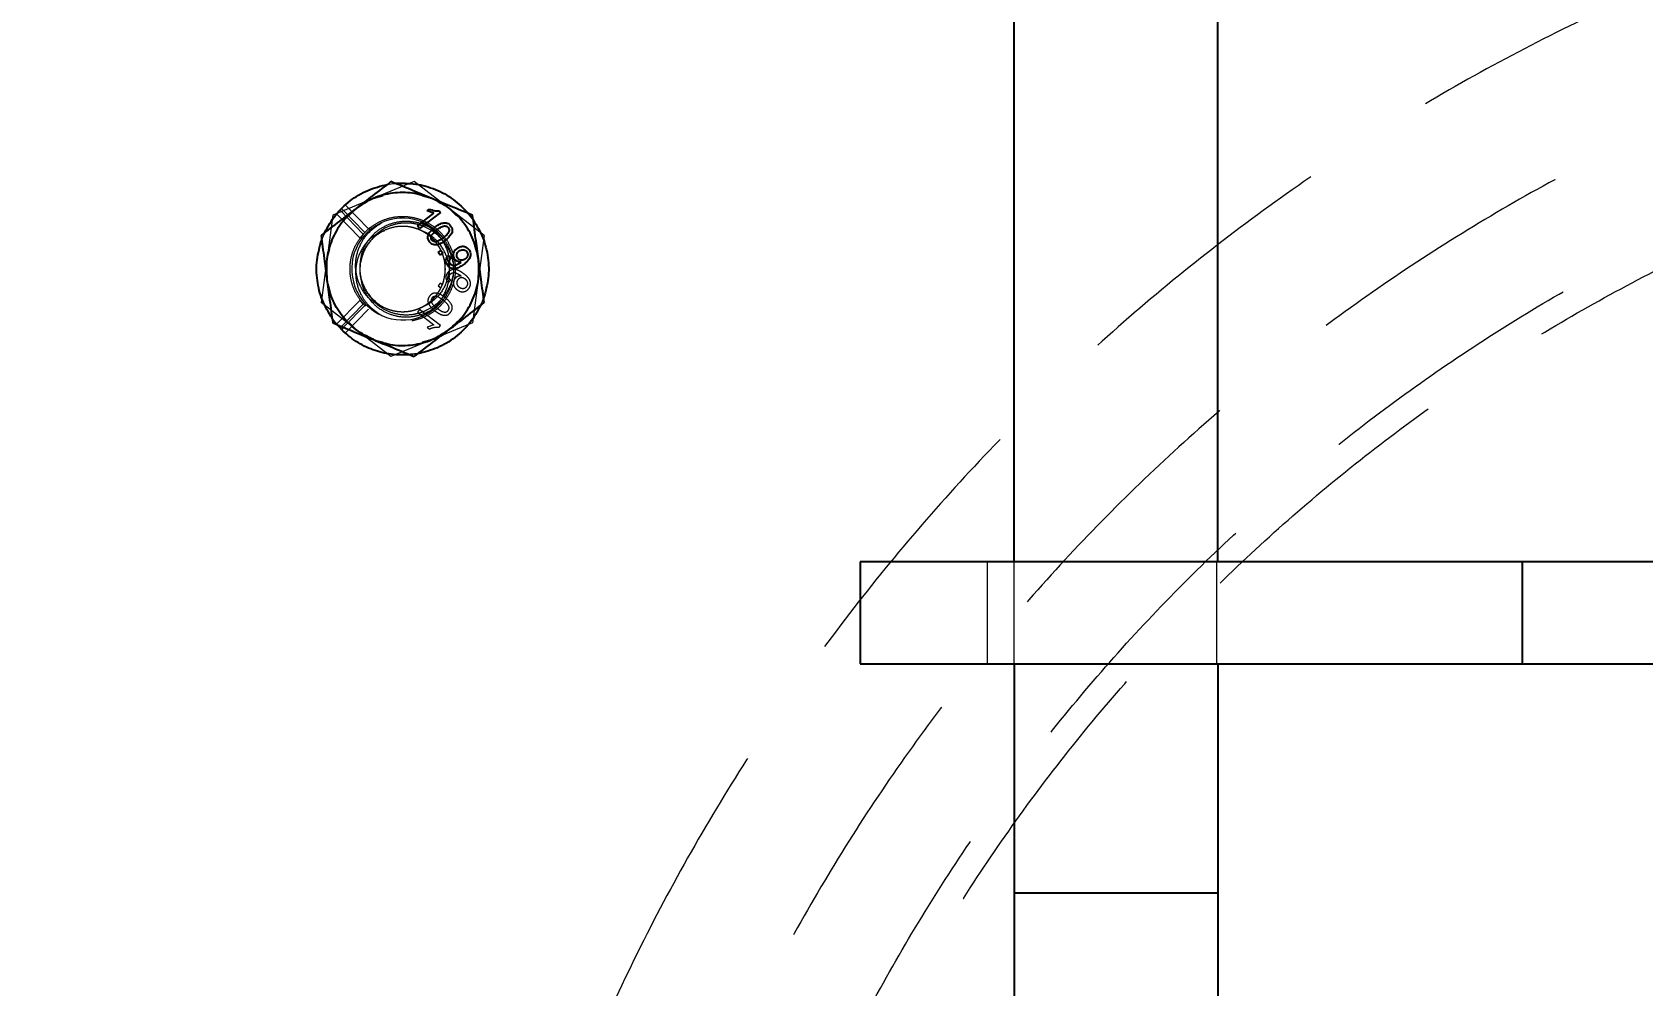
# Model space of a CAD drawing. Header units: millimetres. Extents: x 861 to 27901, y 673 to 17923.
# Drawn here: x 10476.5 to 10727.1, y 5977.1 to 6125.5 of the extents above; entities that cross this region are included whole.
import ezdxf

# ---------------------------------------------------------------- set-up
doc = ezdxf.new("R2010")
doc.units = ezdxf.units.MM
doc.header["$LTSCALE"] = 33.3
doc.linetypes.add('HIDDEN', pattern=[1.905, 1.27, -0.635])
doc.layers.add('CAPA_1', color=7, linetype='Continuous')
doc.styles.add('SLDTEXTSTYLE0', font='TXT', dxfattribs={"width": 0.75})
doc.dimstyles.new('SLDDIMSTYLE0', dxfattribs={"dimtxt": 66.6, "dimasz": 66.6, "dimexe": 0, "dimexo": 0.0625, "dimgap": 16.65, "dimtad": 2, "dimdec": 0, "dimlfac": 1.261261, "dimrnd": 1e-09, "dimzin": 12, "dimdsep": 46, "dimtxsty": 'SLDTEXTSTYLE0', "dimsah": 1, "dimcen": 0.09, "dimadec": 0, "dimazin": 3, "dimtfac": 1, "dimtdec": 0, "dimtofl": 0, "dimtmove": 0, "dimatfit": 3, "dimfxl": 1, "dimfrac": 2, "dimtolj": 1, "dimtzin": 12, "dimarcsym": 0})

# ---------------------------------------------------------------- blocks, each defined once
blk = doc.blocks.new('_D_13')
at = {"layer": 'CAPA_1', "transparency": 16777216}
for p, q in [((9823.17, 6912.25), (14695.32, 6912.25)), ((14662.02, 6912.25), (14662.02, 5357.98)), ((14240.18, 5357.98), (14695.32, 5357.98))]:
    blk.add_line(p, q, dxfattribs=at)
for points in [[(14662.02, 6912.25), (14651.77, 6845.65), (14672.27, 6845.65)], [(14662.02, 5357.98), (14672.27, 5424.58), (14651.77, 5424.58)]]:
    blk.add_solid(points, dxfattribs=at)
at = {"layer": 'CAPA_1', "transparency": 16777216, "insert": (14576.17, 6036.69), "char_height": 66.6, "attachment_point": 1, "rotation": 90, "style": 'SLDTEXTSTYLE0'}
blk.add_mtext('1960', dxfattribs=at)
blk = doc.blocks.new('_D_14')
at = {"layer": 'CAPA_1', "transparency": 16777216}
for p, q in [((9780.88, 6954.54), (9780.88, 7862.55)), ((10855.14, 5883.49), (10855.14, 7862.55)), ((9780.88, 7829.25), (10855.14, 7829.25))]:
    blk.add_line(p, q, dxfattribs=at)
for points in [[(9780.88, 7829.25), (9847.48, 7819.01), (9847.48, 7839.5)], [(10855.14, 7829.25), (10788.54, 7839.5), (10788.54, 7819.01)]]:
    blk.add_solid(points, dxfattribs=at)
at = {"layer": 'CAPA_1', "transparency": 16777216, "insert": (10219.59, 7915.1), "char_height": 66.6, "attachment_point": 1, "style": 'SLDTEXTSTYLE0'}
blk.add_mtext('1355', dxfattribs=at)

msp = doc.modelspace()

# ---------------------------------------------------------------- linework, layer by layer
at = {"color": 7, "linetype": 'Continuous', "lineweight": 25}
for p, q in [((10629.24, 6043.05), (10629.24, 6146.92)), ((10660.95, 6043.05), (10660.95, 6146.92)), ((10539.97, 6097.44), (10536.74, 6094.96)), ((10537.89, 6097.69), (10538.27, 6097.98)), ((10538.94, 6097.31), (10537.89, 6097.69)), ((10539.76, 6097.71), (10539.97, 6097.44)), ((10536.42, 6095.37), (10538.94, 6097.31)), ((10536.74, 6094.96), (10536.42, 6095.37)), ((10539.61, 6091.23), (10540.02, 6091.55)), ((10539.92, 6090.82), (10539.61, 6091.23)), ((10540.34, 6091.14), (10539.92, 6090.82)), ((10540.02, 6091.55), (10540.34, 6091.14)), ((10541.22, 6090.76), (10541.58, 6090.38)), ((10543.14, 6089.67), (10543.21, 6089.73)), ((10524.35, 6079.47), (10523.81, 6080.07)), ((10524.35, 6079.47), (10524.58, 6079.7)), ((10524.58, 6079.23), (10524.91, 6079.57)), ((10605.29, 6043.05), (10605.29, 6027.2)), ((10841.16, 6043.05), (10605.29, 6043.05)), ((10708.36, 6027.2), (10708.36, 6043.05)), ((10605.29, 6027.2), (10833.78, 6027.2)), ((10629.24, 6027.2), (10629.24, 5951.87)), ((10660.95, 6027.2), (10660.95, 5951.87)), ((10660.95, 5991.52), (10629.24, 5991.52))]:
    msp.add_line(p, q, dxfattribs=at)
at = {"color": 1, "linetype": 'HIDDEN', "lineweight": 18}
for p, q in [((10535.91, 6102.25), (10523.22, 6097.02)), ((10529.56, 6099.64), (10531.05, 6100.03)), ((10531.12, 6101.63), (10531.99, 6101.85)), ((10531.71, 6101.82), (10532.95, 6101.98)), ((10532.26, 6101.89), (10533.59, 6101.96)), ((10546.79, 6093.88), (10535.91, 6102.25)), ((10537.15, 6100.03), (10538.65, 6099.63)), ((10523.97, 6097.33), (10524.35, 6097.82)), ((10524.35, 6097.82), (10527.98, 6094.09)), ((10524.58, 6098.06), (10525.16, 6098.61)), ((10528.21, 6094.34), (10524.58, 6098.06)), ((10525.16, 6098.61), (10525.63, 6098.95)), ((10528.8, 6094.89), (10525.16, 6098.61)), ((10526.76, 6097.98), (10525.76, 6096.98)), ((10541.35, 6098.07), (10542.43, 6096.98)), ((10544.1, 6097.49), (10545.21, 6096.04)), ((10523.22, 6097.02), (10521.4, 6083.41)), ((10523.81, 6097.21), (10527.48, 6093.46)), ((10528.8, 6094.89), (10528.21, 6094.34)), ((10528.93, 6094.98), (10528.8, 6094.89)), ((10539.11, 6094.75), (10538.93, 6094.92)), ((10544.31, 6097.29), (10545.07, 6096.3)), ((10521.37, 6092.6), (10521.58, 6093.37)), ((10521.5, 6093.16), (10521.97, 6094.32)), ((10521.67, 6093.58), (10522.3, 6094.85)), ((10527.98, 6094.09), (10527.49, 6093.41)), ((10531.71, 6094.84), (10531.56, 6094.76)), ((10546.79, 6093.88), (10544.98, 6080.27)), ((10522.71, 6091.69), (10522.31, 6090.21)), ((10541.76, 6086.77), (10541.96, 6087.61)), ((10543.14, 6087.62), (10543.21, 6087.55)), ((10522.71, 6085.59), (10522.31, 6087.09)), ((10539.92, 6086.46), (10539.61, 6086.05)), ((10539.61, 6086.05), (10540.02, 6085.73)), ((10540.34, 6086.14), (10539.92, 6086.46)), ((10541.22, 6086.52), (10541.58, 6086.9)), ((10545.89, 6087.07), (10545.49, 6085.59)), ((10532.28, 6075.03), (10521.4, 6083.41)), ((10523.81, 6080.07), (10527.48, 6083.82)), ((10524.58, 6079.7), (10527.98, 6083.19)), ((10528.21, 6082.95), (10524.91, 6079.57)), ((10528.8, 6082.4), (10525.16, 6078.67)), ((10527.45, 6083.87), (10528.33, 6082.84)), ((10527.98, 6083.19), (10527.48, 6083.82)), ((10528.72, 6084.82), (10529.1, 6084.3)), ((10536.74, 6082.33), (10536.42, 6081.91)), ((10539.97, 6079.84), (10536.74, 6082.33)), ((10538.67, 6082.21), (10539.17, 6082.57)), ((10546.32, 6083.21), (10545.9, 6082.45)), ((10546.7, 6084.12), (10546.22, 6082.97)), ((10546.84, 6084.74), (10546.42, 6083.45)), ((10524.65, 6079.17), (10523.1, 6081.02)), ((10523.81, 6080.07), (10523.12, 6080.98)), ((10526.84, 6079.22), (10525.76, 6080.3)), ((10544.98, 6080.27), (10532.28, 6075.03)), ((10536.42, 6081.91), (10538.94, 6079.98)), ((10538.94, 6079.98), (10537.89, 6079.6)), ((10539.76, 6079.57), (10539.97, 6079.84)), ((10538.63, 6077.65), (10537.15, 6077.25)), ((10537.89, 6079.6), (10538.27, 6079.3)), ((10536.56, 6075.49), (10534.72, 6075.32)), ((10536.48, 6075.47), (10535.25, 6075.3)), ((10625.11, 6027.2), (10625.11, 6043.05)), ((10629.24, 6027.2), (10629.24, 6043.05)), ((10660.79, 6027.2), (10660.79, 6043.05))]:
    msp.add_line(p, q, dxfattribs=at)
msp.add_arc((10534.1, 6088.64), 7.93, 37.5876, 307.5876, dxfattribs=at)
for points in [[(11121.76, 6013.67), (11118.45, 6018.6), (11111.84, 6028.47), (11100.89, 6042.53), (11089.23, 6056.01), (11076.81, 6068.79), (11063.71, 6080.86), (11049.94, 6092.18), (11035.56, 6102.71), (11020.61, 6112.41), (11005.15, 6121.26), (10989.21, 6129.23), (10972.85, 6136.3), (10956.11, 6142.43), (10939.07, 6147.62), (10921.75, 6151.85), (10904.23, 6155.09), (10886.55, 6157.35), (10868.78, 6158.61), (10850.96, 6158.88), (10833.15, 6158.15), (10815.41, 6156.41), (10797.8, 6153.69), (10780.37, 6149.98), (10763.18, 6145.31), (10746.27, 6139.67), (10729.71, 6133.1), (10713.54, 6125.6), (10697.81, 6117.22), (10682.58, 6107.96), (10667.9, 6097.87), (10653.8, 6086.96), (10640.34, 6075.29), (10627.55, 6062.88), (10615.48, 6049.77), (10604.16, 6036), (10593.63, 6021.62), (10583.93, 6006.68), (10575.08, 5991.21), (10567.11, 5975.27), (10560.04, 5958.91), (10553.91, 5942.18), (10548.72, 5925.13), (10544.5, 5907.81), (10541.25, 5890.29), (10538.99, 5872.61), (10537.73, 5854.84), (10537.46, 5837.02), (10538.2, 5819.21), (10539.93, 5801.48), (10542.65, 5783.86), (10546.36, 5766.43), (10551.03, 5749.24), (10556.67, 5732.33), (10563.24, 5715.77), (10570.75, 5699.6), (10579.09, 5683.85), (10585.37, 5673.77), (10588.52, 5668.74)], [(10622.14, 5690.48), (10619.39, 5694.88), (10613.89, 5703.69), (10606.61, 5717.46), (10600.05, 5731.58), (10594.3, 5746.06), (10589.38, 5760.83), (10585.29, 5775.86), (10582.05, 5791.09), (10579.67, 5806.49), (10578.16, 5821.99), (10577.52, 5837.55), (10577.75, 5853.12), (10578.85, 5868.65), (10580.83, 5884.1), (10583.67, 5899.41), (10587.36, 5914.54), (10591.89, 5929.44), (10597.25, 5944.07), (10603.43, 5958.36), (10610.39, 5972.29), (10618.13, 5985.81), (10626.61, 5998.87), (10635.81, 6011.44), (10645.7, 6023.47), (10656.25, 6034.92), (10667.42, 6045.77), (10679.19, 6055.98), (10691.51, 6065.5), (10704.34, 6074.33), (10717.65, 6082.41), (10731.39, 6089.74), (10745.52, 6096.29), (10760, 6102.04), (10774.77, 6106.96), (10789.8, 6111.05), (10805.03, 6114.29), (10820.42, 6116.67), (10835.92, 6118.18), (10851.48, 6118.82), (10867.06, 6118.59), (10882.59, 6117.49), (10898.04, 6115.51), (10913.35, 6112.68), (10928.48, 6108.98), (10943.38, 6104.45), (10958, 6099.09), (10972.3, 6092.92), (10986.23, 6085.95), (10999.75, 6078.21), (11012.81, 6069.73), (11025.38, 6060.53), (11037.41, 6050.64), (11048.86, 6040.09), (11059.71, 6028.92), (11069.91, 6017.15), (11079.47, 6004.85), (11085.25, 5996.23), (11088.14, 5991.92)], [(10527.48, 6083.82), (10527.19, 6084.26), (10526.62, 6085.14), (10526.11, 6086.64), (10525.87, 6088.2), (10525.94, 6089.78), (10526.3, 6091.32), (10526.96, 6092.76), (10527.87, 6094.04), (10529.02, 6095.13), (10530.35, 6095.98), (10531.82, 6096.56), (10533.37, 6096.85), (10534.95, 6096.84), (10536.5, 6096.52), (10537.96, 6095.92), (10539.28, 6095.05), (10540.41, 6093.94), (10541.3, 6092.64), (10541.93, 6091.2), (10542.28, 6089.65), (10542.32, 6088.07), (10542.06, 6086.52), (10541.51, 6085.04), (10540.68, 6083.69), (10539.62, 6082.52), (10538.35, 6081.58), (10536.92, 6080.9), (10535.39, 6080.5), (10533.82, 6080.41), (10532.25, 6080.61), (10530.76, 6081.11), (10529.37, 6081.88), (10528.6, 6082.59), (10528.21, 6082.95)], [(10528.83, 6084.59), (10528.38, 6085.34), (10527.48, 6086.84), (10527.35, 6089.53), (10528.19, 6092.04), (10529.94, 6094.04), (10532.32, 6095.22), (10534.98, 6095.4), (10537.5, 6094.55), (10539.5, 6092.8), (10540.68, 6090.42), (10540.85, 6087.76), (10540, 6085.24), (10538.25, 6083.24), (10535.87, 6082.06), (10533.23, 6081.89), (10530.66, 6082.71), (10529.44, 6083.96), (10528.83, 6084.59)], [(10540.38, 6093.48), (10540.67, 6093.05), (10541.26, 6092.19), (10541.8, 6090.71), (10542.07, 6089.16), (10542, 6088.12), (10541.96, 6087.6)], [(10528.83, 6084.59), (10528.59, 6084.95), (10528.1, 6085.67), (10527.65, 6086.91), (10527.42, 6088.21), (10527.48, 6089.08), (10527.51, 6089.51)], [(10588.52, 5668.74), (10591.82, 5663.8), (10598.44, 5653.93), (10609.39, 5639.87), (10621.05, 5626.4), (10633.47, 5613.61), (10646.57, 5601.54), (10660.34, 5590.22), (10674.72, 5579.7), (10689.67, 5569.99), (10705.13, 5561.14), (10721.07, 5553.17), (10737.43, 5546.1), (10754.16, 5539.97), (10771.21, 5534.78), (10788.53, 5530.56), (10806.05, 5527.31), (10823.73, 5525.05), (10841.5, 5523.79), (10859.32, 5523.52), (10877.13, 5524.26), (10894.86, 5525.99), (10912.48, 5528.71), (10929.91, 5532.42), (10947.1, 5537.1), (10964.01, 5542.73), (10980.57, 5549.31), (10996.74, 5556.8), (11012.47, 5565.18), (11027.7, 5574.44), (11042.38, 5584.54), (11056.48, 5595.44), (11069.94, 5607.11), (11082.73, 5619.53), (11094.8, 5632.64), (11106.12, 5646.4), (11116.65, 5660.78), (11126.35, 5675.73), (11135.2, 5691.19), (11143.17, 5707.13), (11150.24, 5723.49), (11156.37, 5740.23), (11161.56, 5757.28), (11165.78, 5774.59), (11169.03, 5792.11), (11171.29, 5809.79), (11172.55, 5827.56), (11172.82, 5845.38), (11172.08, 5863.19), (11170.35, 5880.93), (11167.63, 5898.54), (11163.92, 5915.97), (11159.24, 5933.16), (11153.61, 5950.07), (11147.04, 5966.64), (11139.53, 5982.8), (11131.19, 5998.55), (11124.9, 6008.63), (11121.76, 6013.67)]]:
    msp.add_open_spline(points, degree=3, dxfattribs=at)
for points, knots in [([(11104.78, 6002.69), (11101.69, 6007.31), (11095.5, 6016.54), (11085.25, 6029.71), (11074.33, 6042.33), (11062.7, 6054.3), (11050.43, 6065.6), (11037.54, 6076.2), (11024.07, 6086.06), (11010.08, 6095.14), (10995.6, 6103.43), (10980.67, 6110.89), (10965.35, 6117.51), (10949.69, 6123.25), (10933.72, 6128.11), (10917.51, 6132.07), (10901.1, 6135.11), (10884.55, 6137.22), (10867.91, 6138.4), (10851.22, 6138.65), (10834.55, 6137.97), (10817.94, 6136.34), (10801.45, 6133.79), (10785.13, 6130.32), (10769.03, 6125.94), (10753.2, 6120.67), (10737.69, 6114.51), (10722.55, 6107.5), (10707.83, 6099.64), (10693.57, 6090.98), (10679.82, 6081.53), (10666.62, 6071.32), (10654.01, 6060.38), (10642.04, 6048.76), (10630.74, 6036.49), (10620.14, 6023.6), (10610.28, 6010.13), (10601.2, 5996.14), (10592.91, 5981.66), (10585.45, 5966.73), (10578.83, 5951.41), (10573.09, 5935.75), (10568.23, 5919.78), (10564.28, 5903.57), (10561.23, 5887.17), (10559.14, 5870.61), (10557.94, 5854.85), (10557.9, 5844.61), (10557.88, 5839.92)], [0, 0, 0, 0, 0.021814, 0.043628, 0.065442, 0.087256, 0.109071, 0.130885, 0.152699, 0.174513, 0.196327, 0.218141, 0.239955, 0.261769, 0.283583, 0.305397, 0.327212, 0.349026, 0.37084, 0.392654, 0.414468, 0.436282, 0.458096, 0.47991, 0.501724, 0.523538, 0.545353, 0.567167, 0.588981, 0.610795, 0.632609, 0.654423, 0.676237, 0.698051, 0.719865, 0.74168, 0.763494, 0.785308, 0.807122, 0.828936, 0.85075, 0.872564, 0.894378, 0.916192, 0.938006, 0.959821, 0.981635, 1, 1, 1, 1]), ([(10573.74, 5840.22), (10573.76, 5844.58), (10573.8, 5854.2), (10574.92, 5869.05), (10576.91, 5884.71), (10579.79, 5900.25), (10583.53, 5915.59), (10588.13, 5930.7), (10593.57, 5945.54), (10599.83, 5960.04), (10606.89, 5974.17), (10614.74, 5987.88), (10623.34, 6001.12), (10632.67, 6013.87), (10642.71, 6026.07), (10653.41, 6037.69), (10664.74, 6048.69), (10676.67, 6059.04), (10689.17, 6068.71), (10702.19, 6077.65), (10715.68, 6085.87), (10729.64, 6093.25), (10739.99, 6098.23), (10745.77, 6100.5), (10746.65, 6100.85)], [0, 0, 0, 0, 0.0393756, 0.0869797, 0.1345838, 0.1821878, 0.2297919, 0.277396, 0.325, 0.3726041, 0.4202082, 0.4678123, 0.5154163, 0.5630204, 0.6106245, 0.6582285, 0.7058326, 0.7534367, 0.8010408, 0.8486448, 0.8962489, 0.943853, 0.991457, 1, 1, 1, 1]), ([(10530.47, 6083.09), (10530.11, 6083.25), (10528.99, 6083.76), (10527.67, 6085.47), (10526.74, 6087.84), (10526.74, 6090.4), (10527.49, 6092.58), (10528.84, 6094.53), (10530.1, 6095.37), (10530.86, 6095.88)], [0, 0, 0, 0, 0.073226, 0.23471, 0.3941, 0.554574, 0.712039, 0.827456, 1, 1, 1, 1]), ([(10527.51, 6089.51), (10527.56, 6089.98), (10527.67, 6090.9), (10528.27, 6092.46), (10529.4, 6094.03), (10531.13, 6095.32), (10533.12, 6096.03), (10535.22, 6096.17), (10537.27, 6095.71), (10539.06, 6094.79), (10539.97, 6093.89), (10540.38, 6093.48)], [0, 0, 0, 0, 0.081677, 0.161349, 0.291035, 0.413148, 0.534221, 0.654764, 0.776345, 0.898838, 1, 1, 1, 1]), ([(10528.83, 6084.59), (10529.03, 6084.36), (10529.52, 6083.77), (10530.23, 6083.22), (10530.88, 6082.83), (10531.34, 6082.59), (10531.92, 6082.36), (10532.36, 6082.23), (10532.6, 6082.17), (10532.6, 6082.17), (10532.6, 6082.17), (10532.6, 6082.17), (10532.6, 6082.17), (10532.6, 6082.17), (10532.61, 6082.17), (10532.62, 6082.17), (10532.65, 6082.16), (10532.72, 6082.14), (10532.93, 6082.1), (10533.65, 6081.99), (10534.46, 6081.98), (10535.25, 6082.1), (10535.7, 6082.19), (10536.21, 6082.34), (10536.65, 6082.51), (10536.92, 6082.63), (10537.2, 6082.76), (10537.54, 6082.95), (10538.02, 6083.27), (10538.46, 6083.63), (10538.86, 6084), (10539.24, 6084.42), (10539.63, 6084.94), (10539.93, 6085.45), (10540.09, 6085.79), (10540.22, 6086.06), (10540.37, 6086.43), (10540.53, 6086.97), (10540.65, 6087.53), (10540.73, 6088.13), (10540.75, 6088.73), (10540.71, 6089.28), (10540.65, 6089.76), (10540.58, 6090.1), (10540.53, 6090.3), (10540.46, 6090.55), (10540.35, 6090.92), (10540.14, 6091.41), (10539.92, 6091.84), (10539.71, 6092.2), (10539.37, 6092.71), (10538.82, 6093.35), (10538.03, 6094.03), (10537.24, 6094.51), (10536.51, 6094.84), (10535.81, 6095.07), (10535.11, 6095.22), (10534.4, 6095.29), (10533.16, 6095.28), (10531.4, 6094.86), (10529.48, 6093.59), (10528.04, 6091.74), (10527.69, 6090.26), (10527.51, 6089.51)], [0, 0, 0, 0, 0.025018, 0.062505, 0.073457, 0.087536, 0.104741, 0.12507, 0.12508, 0.125088, 0.125103, 0.125129, 0.125176, 0.125264, 0.125429, 0.125753, 0.126422, 0.127908, 0.131491, 0.144058, 0.187539, 0.197474, 0.209566, 0.225509, 0.240805, 0.248969, 0.250106, 0.265748, 0.281391, 0.297034, 0.312676, 0.325838, 0.344007, 0.365974, 0.374124, 0.375253, 0.390902, 0.40655, 0.422199, 0.437847, 0.456199, 0.471384, 0.483402, 0.495485, 0.499868, 0.500438, 0.516867, 0.531646, 0.544773, 0.556248, 0.566071, 0.595236, 0.625559, 0.651348, 0.670843, 0.691621, 0.711565, 0.729805, 0.750654, 0.81299, 0.875327, 0.937663, 1, 1, 1, 1]), ([(10541.96, 6089.68), (10541.87, 6090.05), (10541.68, 6090.79), (10541.25, 6091.74), (10540.75, 6092.57), (10540.16, 6093.33), (10539.23, 6094.24), (10538.26, 6094.88), (10537.39, 6095.26), (10536.92, 6095.44), (10536.39, 6095.6), (10535.37, 6095.81), (10533.83, 6095.85), (10531.89, 6095.34), (10530.32, 6094.47), (10529.64, 6093.63), (10529.39, 6093.32)], [0, 0, 0, 0, 0.0699533, 0.1399172, 0.1901927, 0.2485512, 0.3148798, 0.4302468, 0.4592136, 0.4882059, 0.5242061, 0.559732, 0.6792738, 0.8024253, 0.9266766, 1, 1, 1, 1]), ([(10536.95, 6096.04), (10537.77, 6095.55), (10539.18, 6094.7), (10540.66, 6092.62), (10541.38, 6090.63), (10541.36, 6089.25), (10541.36, 6088.75)], [0, 0, 0, 0, 0.3146952, 0.5412803, 0.834453, 1, 1, 1, 1]), ([(10531.27, 6094.61), (10530.63, 6094.34), (10529.21, 6093.73), (10527.66, 6091.83), (10526.75, 6089.44), (10526.74, 6086.88), (10527.49, 6084.7), (10528.84, 6082.76), (10530.1, 6081.91), (10530.86, 6081.4)], [0, 0, 0, 0, 0.123454, 0.276185, 0.426937, 0.578714, 0.727646, 0.836807, 1, 1, 1, 1]), ([(10536.95, 6081.24), (10537.77, 6081.74), (10539.18, 6082.58), (10540.67, 6084.66), (10541.37, 6086.71), (10541.44, 6089.01), (10540.83, 6091.27), (10539.51, 6093.07), (10538.07, 6094.18), (10537.23, 6094.53), (10536.81, 6094.7)], [0, 0, 0, 0, 0.165815, 0.285204, 0.439678, 0.538055, 0.684865, 0.841009, 0.920503, 1, 1, 1, 1]), ([(10545.49, 6091.69), (10545.68, 6091.2), (10545.9, 6090.66), (10545.89, 6090.1), (10545.89, 6090.06)], [0, 0, 0, 0, 0.928699, 1, 1, 1, 1]), ([(10527.51, 6087.77), (10527.56, 6087.31), (10527.67, 6086.39), (10528.27, 6084.82), (10529.4, 6083.26), (10531.13, 6081.97), (10533.12, 6081.25), (10535.22, 6081.11), (10537.27, 6081.57), (10539.06, 6082.49), (10539.97, 6083.4), (10540.38, 6083.81)], [0, 0, 0, 0, 0.081677, 0.161349, 0.291035, 0.413148, 0.534221, 0.654765, 0.776346, 0.898839, 1, 1, 1, 1]), ([(10541.96, 6087.6), (10541.87, 6087.23), (10541.68, 6086.49), (10541.25, 6085.55), (10540.75, 6084.71), (10540.16, 6083.96), (10539.23, 6083.04), (10538.26, 6082.4), (10537.39, 6082.02), (10536.92, 6081.84), (10536.39, 6081.69), (10535.37, 6081.47), (10533.84, 6081.43), (10531.88, 6081.94), (10530.09, 6082.98), (10529.25, 6084.05), (10528.83, 6084.59)], [0, 0, 0, 0, 0.066556, 0.133122, 0.180955, 0.236479, 0.299586, 0.40935, 0.43691, 0.464494, 0.498745, 0.532545, 0.646281, 0.763453, 0.88167, 1, 1, 1, 1]), ([(10541.36, 6088.54), (10541.2, 6087.71), (10540.87, 6086), (10539.5, 6084.21), (10538.07, 6083.11), (10537.23, 6082.75), (10536.81, 6082.58)], [0, 0, 0, 0, 0.315902, 0.654861, 0.827426, 1, 1, 1, 1]), ([(10541.96, 6087.6), (10541.86, 6087.09), (10541.67, 6086.07), (10541.17, 6085.01), (10540.77, 6084.35), (10540.55, 6084.03), (10540.31, 6083.72), (10540.11, 6083.48), (10539.92, 6083.26), (10539.57, 6082.89), (10539.21, 6082.59), (10538.93, 6082.36)], [0, 0, 0, 0, 0.249952, 0.499906, 0.562471, 0.625034, 0.687596, 0.750157, 0.77567, 0.825835, 1, 1, 1, 1]), ([(10541.08, 6088.05), (10541, 6087.93), (10540.88, 6087.75), (10540.82, 6087.47), (10540.82, 6087.19), (10540.93, 6086.84), (10541.12, 6086.63), (10541.22, 6086.52)], [0, 0, 0, 0, 0.249859, 0.375956, 0.500482, 0.749847, 1, 1, 1, 1]), ([(10541.08, 6088.05), (10541, 6087.93), (10540.88, 6087.75), (10540.82, 6087.47), (10540.82, 6087.19), (10540.93, 6086.84), (10541.12, 6086.63), (10541.22, 6086.52)], [0, 0, 0, 0, 0.249859, 0.375718, 0.500481, 0.749846, 1, 1, 1, 1]), ([(10543.67, 6087.86), (10543.48, 6088), (10543.08, 6088.29), (10542.5, 6088.54), (10542.01, 6088.58), (10541.65, 6088.5), (10541.32, 6088.32), (10541.16, 6088.14), (10541.08, 6088.05)], [0, 0, 0, 0, 0.250485, 0.500118, 0.62804, 0.750092, 0.874994, 1, 1, 1, 1]), ([(10541.58, 6086.9), (10541.52, 6086.97), (10541.42, 6087.1), (10541.34, 6087.29), (10541.33, 6087.45), (10541.36, 6087.61), (10541.42, 6087.71), (10541.47, 6087.78)], [0, 0, 0, 0, 0.277074, 0.499914, 0.624834, 0.750381, 1, 1, 1, 1]), ([(10541.58, 6086.9), (10541.52, 6086.97), (10541.42, 6087.1), (10541.34, 6087.29), (10541.33, 6087.45), (10541.35, 6087.57), (10541.4, 6087.68), (10541.44, 6087.75), (10541.47, 6087.78)], [0, 0, 0, 0, 0.276477, 0.499318, 0.623718, 0.749496, 0.874756, 1, 1, 1, 1]), ([(10541.47, 6087.78), (10541.52, 6087.84), (10541.63, 6087.96), (10541.84, 6088.06), (10542.08, 6088.1), (10542.54, 6088), (10542.87, 6087.79), (10543.14, 6087.62)], [0, 0, 0, 0, 0.125207, 0.25031, 0.375339, 0.50062, 1, 1, 1, 1]), ([(10543.21, 6087.55), (10543.12, 6087.56), (10542.93, 6087.56), (10542.66, 6087.48), (10542.41, 6087.35), (10542.29, 6087.21), (10542.22, 6087.14)], [0, 0, 0, 0, 0.248943, 0.49945, 0.750285, 1, 1, 1, 1]), ([(10543.21, 6087.55), (10543.12, 6087.56), (10542.93, 6087.56), (10542.66, 6087.48), (10542.41, 6087.35), (10542.29, 6087.21), (10542.22, 6087.14)], [0, 0, 0, 0, 0.24954, 0.50198, 0.751372, 1, 1, 1, 1]), ([(10544.39, 6085.59), (10544.45, 6085.68), (10544.58, 6085.87), (10544.66, 6086.2), (10544.66, 6086.54), (10544.54, 6086.98), (10544.2, 6087.44), (10543.85, 6087.72), (10543.67, 6087.86)], [0, 0, 0, 0, 0.125064, 0.25009, 0.37511, 0.500169, 0.749441, 1, 1, 1, 1]), ([(10540.72, 6084.2), (10540.53, 6084.34), (10540.16, 6084.61), (10539.63, 6084.85), (10539.17, 6084.92), (10538.82, 6084.86), (10538.52, 6084.69), (10538.37, 6084.51), (10538.29, 6084.43)], [0, 0, 0, 0, 0.2504758, 0.5003474, 0.6257683, 0.7501762, 0.8749697, 1, 1, 1, 1]), ([(10540.72, 6084.2), (10540.53, 6084.34), (10540.16, 6084.61), (10539.63, 6084.85), (10539.17, 6084.92), (10538.82, 6084.86), (10538.52, 6084.69), (10538.37, 6084.51), (10538.29, 6084.43)], [0, 0, 0, 0, 0.250472, 0.500339, 0.626188, 0.75018, 0.874972, 1, 1, 1, 1]), ([(10542.22, 6087.14), (10542.18, 6087.07), (10542.09, 6086.94), (10542.01, 6086.7), (10541.98, 6086.46), (10542.01, 6086.22), (10542.09, 6085.98), (10542.25, 6085.69), (10542.43, 6085.53), (10542.56, 6085.42)], [0, 0, 0, 0, 0.125074, 0.250064, 0.373261, 0.500199, 0.624296, 0.750369, 1, 1, 1, 1]), ([(10542.22, 6087.14), (10542.2, 6087.11), (10542.15, 6087.04), (10542.07, 6086.9), (10542.01, 6086.7), (10541.98, 6086.46), (10542.01, 6086.22), (10542.09, 6085.98), (10542.25, 6085.69), (10542.43, 6085.53), (10542.56, 6085.42)], [0, 0, 0, 0, 0.062611, 0.125226, 0.250194, 0.373586, 0.500286, 0.62458, 0.750412, 1, 1, 1, 1]), ([(10542.69, 6086.98), (10542.63, 6086.89), (10542.55, 6086.75), (10542.51, 6086.54), (10542.51, 6086.38), (10542.56, 6086.23), (10542.65, 6086.03), (10542.77, 6085.93), (10542.85, 6085.85)], [0, 0, 0, 0, 0.2495205, 0.3738508, 0.4998888, 0.6240956, 0.7503154, 1, 1, 1, 1]), ([(10542.69, 6086.98), (10542.63, 6086.89), (10542.55, 6086.75), (10542.51, 6086.54), (10542.51, 6086.38), (10542.56, 6086.23), (10542.65, 6086.03), (10542.77, 6085.93), (10542.85, 6085.85)], [0, 0, 0, 0, 0.24952, 0.373528, 0.499888, 0.62379, 0.750316, 1, 1, 1, 1]), ([(10542.56, 6085.42), (10542.7, 6085.33), (10542.92, 6085.18), (10543.26, 6085.1), (10543.52, 6085.1), (10543.77, 6085.14), (10544.09, 6085.27), (10544.27, 6085.46), (10544.39, 6085.59)], [0, 0, 0, 0, 0.249869, 0.376454, 0.500348, 0.627239, 0.750824, 1, 1, 1, 1]), ([(10542.56, 6085.42), (10542.7, 6085.33), (10542.92, 6085.18), (10543.26, 6085.1), (10543.52, 6085.1), (10543.77, 6085.14), (10544.09, 6085.27), (10544.27, 6085.46), (10544.39, 6085.59)], [0, 0, 0, 0, 0.249869, 0.376654, 0.500348, 0.627459, 0.750824, 1, 1, 1, 1]), ([(10543.84, 6087.07), (10543.75, 6087.13), (10543.61, 6087.22), (10543.4, 6087.28), (10543.24, 6087.29), (10543.08, 6087.26), (10542.88, 6087.18), (10542.77, 6087.06), (10542.69, 6086.98)], [0, 0, 0, 0, 0.249976, 0.378222, 0.500342, 0.627452, 0.750811, 1, 1, 1, 1]), ([(10543.84, 6087.07), (10543.75, 6087.13), (10543.61, 6087.22), (10543.4, 6087.28), (10543.24, 6087.29), (10543.08, 6087.26), (10542.88, 6087.18), (10542.77, 6087.06), (10542.69, 6086.98)], [0, 0, 0, 0, 0.2499766, 0.3779151, 0.500342, 0.6271064, 0.750811, 1, 1, 1, 1]), ([(10542.85, 6085.85), (10542.95, 6085.79), (10543.14, 6085.66), (10543.43, 6085.62), (10543.66, 6085.65), (10543.87, 6085.73), (10543.99, 6085.86), (10544.07, 6085.94)], [0, 0, 0, 0, 0.2502504, 0.4998418, 0.6295763, 0.7506654, 1, 1, 1, 1]), ([(10542.85, 6085.85), (10542.95, 6085.79), (10543.14, 6085.66), (10543.43, 6085.62), (10543.66, 6085.65), (10543.87, 6085.73), (10543.99, 6085.86), (10544.07, 6085.94)], [0, 0, 0, 0, 0.25025, 0.499841, 0.629288, 0.750666, 1, 1, 1, 1]), ([(10544.07, 6085.94), (10544.13, 6086.03), (10544.21, 6086.17), (10544.24, 6086.39), (10544.21, 6086.55), (10544.16, 6086.71), (10544.05, 6086.89), (10543.92, 6087), (10543.84, 6087.07)], [0, 0, 0, 0, 0.249017, 0.372138, 0.499365, 0.623562, 0.749893, 1, 1, 1, 1]), ([(10544.07, 6085.94), (10544.13, 6086.03), (10544.21, 6086.17), (10544.24, 6086.39), (10544.21, 6086.55), (10544.16, 6086.71), (10544.05, 6086.89), (10543.92, 6087), (10543.84, 6087.07)], [0, 0, 0, 0, 0.249017, 0.371845, 0.499365, 0.623226, 0.749892, 1, 1, 1, 1]), ([(10538.29, 6084.43), (10538.2, 6084.28), (10538.06, 6084.06), (10538.02, 6083.76), (10538.02, 6083.59), (10538.04, 6083.51), (10538.05, 6083.47)], [0, 0, 0, 0, 0.498795, 0.749148, 0.874576, 1, 1, 1, 1]), ([(10538.29, 6084.43), (10538.2, 6084.28), (10538.06, 6084.06), (10538.01, 6083.72), (10538.03, 6083.55), (10538.05, 6083.47)], [0, 0, 0, 0, 0.499036, 0.74951, 1, 1, 1, 1]), ([(10538.05, 6083.47), (10538.1, 6083.33), (10538.21, 6083.06), (10538.57, 6082.6), (10538.9, 6082.32), (10539.13, 6082.13)], [0, 0, 0, 0, 0.249754, 0.499871, 1, 1, 1, 1]), ([(10538.66, 6084.14), (10538.62, 6084.07), (10538.53, 6083.93), (10538.52, 6083.67), (10538.58, 6083.43), (10538.86, 6083.01), (10539.19, 6082.75), (10539.45, 6082.55)], [0, 0, 0, 0, 0.124696, 0.249462, 0.374432, 0.499637, 1, 1, 1, 1]), ([(10540.4, 6083.79), (10540.14, 6083.99), (10539.8, 6084.24), (10539.33, 6084.4), (10539.08, 6084.4), (10538.84, 6084.32), (10538.72, 6084.2), (10538.66, 6084.14)], [0, 0, 0, 0, 0.50041, 0.625613, 0.75058, 0.875344, 1, 1, 1, 1]), ([(10539.45, 6082.55), (10539.63, 6082.41), (10539.9, 6082.22), (10540.3, 6082), (10540.52, 6081.96), (10540.63, 6081.93)], [0, 0, 0, 0, 0.500372, 0.750515, 1, 1, 1, 1]), ([(10541.18, 6082.19), (10541.23, 6082.26), (10541.32, 6082.4), (10541.33, 6082.66), (10541.27, 6082.9), (10540.99, 6083.32), (10540.66, 6083.58), (10540.4, 6083.79)], [0, 0, 0, 0, 0.124745, 0.249484, 0.374471, 0.499648, 1, 1, 1, 1]), ([(10541.56, 6081.91), (10541.62, 6082.01), (10541.75, 6082.2), (10541.84, 6082.54), (10541.81, 6082.89), (10541.52, 6083.52), (10541.07, 6083.9), (10540.72, 6084.2)], [0, 0, 0, 0, 0.125373, 0.250644, 0.375698, 0.501113, 1, 1, 1, 1]), ([(10539.13, 6082.13), (10539.31, 6082), (10539.69, 6081.73), (10540.22, 6081.48), (10540.68, 6081.42), (10541.03, 6081.48), (10541.33, 6081.65), (10541.48, 6081.82), (10541.56, 6081.91)], [0, 0, 0, 0, 0.250482, 0.500346, 0.631705, 0.750221, 0.874987, 1, 1, 1, 1]), ([(10539.13, 6082.13), (10539.31, 6082), (10539.69, 6081.73), (10540.22, 6081.48), (10540.68, 6081.42), (10541.03, 6081.48), (10541.33, 6081.65), (10541.48, 6081.82), (10541.56, 6081.91)], [0, 0, 0, 0, 0.250482, 0.500345, 0.631866, 0.750221, 0.874987, 1, 1, 1, 1]), ([(10540.63, 6081.93), (10540.68, 6081.93), (10540.79, 6081.94), (10540.94, 6081.99), (10541.08, 6082.07), (10541.15, 6082.15), (10541.18, 6082.19)], [0, 0, 0, 0, 0.250158, 0.500156, 0.750032, 1, 1, 1, 1]), ([(10540.63, 6081.93), (10540.68, 6081.93), (10540.79, 6081.94), (10540.94, 6081.99), (10541.06, 6082.06), (10541.13, 6082.13), (10541.17, 6082.17), (10541.18, 6082.19)], [0, 0, 0, 0, 0.250055, 0.499949, 0.749722, 0.874857, 1, 1, 1, 1]), ([(10542.43, 6080.3), (10542.1, 6079.88), (10541.75, 6079.43), (10541.25, 6079.15), (10541.22, 6079.14)], [0, 0, 0, 0, 0.928699, 1, 1, 1, 1]), ([(10531.05, 6077.25), (10530.52, 6077.33), (10529.95, 6077.41), (10529.46, 6077.7), (10529.43, 6077.72)], [0, 0, 0, 0, 0.928699, 1, 1, 1, 1]), ([(10538.27, 6079.3), (10538.51, 6079.41), (10538.98, 6079.61), (10539.5, 6079.59), (10539.76, 6079.57)], [0, 0, 0, 0, 0.500866, 1, 1, 1, 1]), ([(11091.47, 5994.07), (11094.26, 5989.61), (11099.83, 5980.68), (11107.22, 5966.71), (11113.88, 5952.39), (11119.7, 5937.7), (11124.7, 5922.72), (11128.84, 5907.47), (11132.13, 5892.02), (11134.54, 5876.41), (11136.08, 5860.69), (11136.73, 5844.91), (11136.49, 5829.11), (11135.37, 5813.36), (11133.37, 5797.69), (11130.49, 5782.16), (11126.75, 5766.81), (11122.15, 5751.7), (11116.71, 5736.87), (11110.45, 5722.36), (11103.38, 5708.24), (11095.54, 5694.53), (11086.94, 5681.28), (11077.6, 5668.53), (11067.57, 5656.33), (11056.87, 5644.71), (11045.54, 5633.71), (11033.6, 5623.36), (11021.11, 5613.69), (11008.09, 5604.75), (10994.59, 5596.54), (10980.66, 5589.11), (10966.32, 5582.47), (10951.64, 5576.64), (10936.66, 5571.65), (10921.41, 5567.5), (10905.96, 5564.21), (10890.35, 5561.8), (10874.63, 5560.26), (10858.85, 5559.61), (10843.05, 5559.85), (10827.3, 5560.97), (10811.63, 5562.97), (10796.09, 5565.85), (10780.75, 5569.59), (10765.64, 5574.19), (10750.81, 5579.63), (10736.3, 5585.89), (10722.17, 5592.96), (10708.46, 5600.8), (10695.22, 5609.4), (10682.47, 5618.74), (10670.27, 5628.77), (10658.65, 5639.47), (10647.65, 5650.8), (10637.3, 5662.74), (10627.63, 5675.23), (10618.68, 5688.25), (10610.48, 5701.75), (10603.05, 5715.68), (10596.41, 5730.02), (10590.58, 5744.7), (10585.58, 5759.69), (10581.44, 5774.93), (10578.15, 5790.38), (10575.75, 5805.99), (10574.19, 5821.38), (10573.89, 5831.58), (10573.74, 5836.51)], [0, 0, 0, 0, 0.015166, 0.030332, 0.045498, 0.060663, 0.075829, 0.090995, 0.106161, 0.121327, 0.136493, 0.151659, 0.166825, 0.18199, 0.197156, 0.212322, 0.227488, 0.242654, 0.25782, 0.272986, 0.288151, 0.303317, 0.318483, 0.333649, 0.348815, 0.363981, 0.379147, 0.394312, 0.409478, 0.424644, 0.43981, 0.454976, 0.470142, 0.485308, 0.500474, 0.515639, 0.530805, 0.545971, 0.561137, 0.576303, 0.591469, 0.606635, 0.6218, 0.636966, 0.652132, 0.667298, 0.682464, 0.69763, 0.712796, 0.727961, 0.743127, 0.758293, 0.773459, 0.788625, 0.803791, 0.818957, 0.834123, 0.849288, 0.864454, 0.87962, 0.894786, 0.909952, 0.925118, 0.940284, 0.955449, 0.970615, 0.985781, 1, 1, 1, 1])]:
    msp.add_open_spline(points, degree=3, knots=knots, dxfattribs=at)
at = {"color": 7, "linetype": 'Continuous', "lineweight": 25}
for points in [[(10521.97, 6094.32), (10522.49, 6095.25), (10523.53, 6097.12), (10525.86, 6099.34), (10528.61, 6101.03), (10530.68, 6101.55), (10531.71, 6101.82)], [(10538.63, 6099.64), (10537.64, 6099.96), (10535.66, 6100.61), (10532.51, 6100.55), (10529.46, 6099.78), (10527.71, 6098.64), (10526.84, 6098.07)], [(10532.95, 6101.98), (10534.02, 6102), (10536.15, 6102.03), (10539.24, 6101.12), (10542.08, 6099.59), (10543.57, 6098.06), (10544.31, 6097.29)], [(10526.84, 6098.07), (10526.07, 6097.37), (10524.52, 6095.98), (10522.99, 6093.22), (10522.13, 6090.19), (10522.25, 6088.11), (10522.31, 6087.07)], [(10545.89, 6090.21), (10545.67, 6091.23), (10545.24, 6093.27), (10543.62, 6095.97), (10541.42, 6098.23), (10539.56, 6099.17), (10538.63, 6099.64)], [(10545.07, 6096.3), (10545.62, 6095.39), (10546.72, 6093.56), (10547.48, 6090.42), (10547.57, 6087.2), (10546.99, 6085.15), (10546.7, 6084.12)], [(10523.12, 6080.98), (10522.57, 6081.89), (10521.47, 6083.72), (10520.72, 6086.86), (10520.62, 6090.08), (10521.21, 6092.14), (10521.5, 6093.16)], [(10541.35, 6079.22), (10542.13, 6079.91), (10543.68, 6081.3), (10545.2, 6084.06), (10546.06, 6087.09), (10545.95, 6089.17), (10545.89, 6090.21)], [(10529.56, 6077.65), (10528.63, 6078.12), (10526.77, 6079.05), (10524.58, 6081.31), (10522.95, 6084.01), (10522.52, 6086.05), (10522.31, 6087.07)], [(10546.22, 6082.97), (10545.7, 6082.03), (10544.67, 6080.17), (10542.33, 6077.94), (10539.59, 6076.25), (10537.52, 6075.73), (10536.48, 6075.47)], [(10535.25, 6075.3), (10534.27, 6075.28), (10532.3, 6075.24), (10529.44, 6075.99), (10526.78, 6077.27), (10525.31, 6078.57), (10524.58, 6079.23)], [(10529.56, 6077.65), (10530.55, 6077.32), (10532.53, 6076.68), (10535.68, 6076.73), (10538.74, 6077.5), (10540.48, 6078.65), (10541.35, 6079.22)]]:
    msp.add_open_spline(points, degree=3, dxfattribs=at)
for points, knots in [([(10532.28, 6102.25), (10531.33, 6101.52), (10529.55, 6100.15), (10527.7, 6098.73), (10526.84, 6098.07)], [0, 0, 0, 0, 0.532771, 1, 1, 1, 1]), ([(10538.63, 6099.64), (10537.63, 6100.05), (10535.48, 6100.94), (10533.39, 6101.8), (10532.28, 6102.25)], [0, 0, 0, 0, 0.467229, 1, 1, 1, 1]), ([(10526.84, 6098.07), (10525.98, 6097.4), (10524.14, 6095.98), (10522.35, 6094.61), (10521.4, 6093.88)], [0, 0, 0, 0, 0.467229, 1, 1, 1, 1]), ([(10538.27, 6097.98), (10538.51, 6097.88), (10538.98, 6097.67), (10539.5, 6097.7), (10539.76, 6097.71)], [0, 0, 0, 0, 0.500866, 1, 1, 1, 1]), ([(10544.98, 6097.02), (10543.87, 6097.48), (10541.79, 6098.33), (10539.64, 6099.22), (10538.63, 6099.64)], [0, 0, 0, 0, 0.532771, 1, 1, 1, 1]), ([(10538.05, 6093.82), (10538.1, 6093.95), (10538.21, 6094.22), (10538.57, 6094.68), (10538.9, 6094.96), (10539.13, 6095.15)], [0, 0, 0, 0, 0.249754, 0.499871, 1, 1, 1, 1]), ([(10539.13, 6095.15), (10539.31, 6095.28), (10539.69, 6095.56), (10540.22, 6095.8), (10540.68, 6095.86), (10541.03, 6095.8), (10541.33, 6095.64), (10541.48, 6095.46), (10541.56, 6095.37)], [0, 0, 0, 0, 0.2504817, 0.5003456, 0.6317049, 0.7502211, 0.8749867, 1, 1, 1, 1]), ([(10539.45, 6094.74), (10539.63, 6094.87), (10539.9, 6095.07), (10540.3, 6095.28), (10540.52, 6095.33), (10540.63, 6095.35)], [0, 0, 0, 0, 0.500372, 0.750515, 1, 1, 1, 1]), ([(10541.18, 6095.09), (10541.23, 6095.02), (10541.32, 6094.88), (10541.33, 6094.62), (10541.27, 6094.38), (10540.99, 6093.96), (10540.66, 6093.7), (10540.4, 6093.5)], [0, 0, 0, 0, 0.124745, 0.249484, 0.374471, 0.499648, 1, 1, 1, 1]), ([(10540.63, 6095.35), (10540.68, 6095.35), (10540.79, 6095.34), (10540.94, 6095.3), (10541.08, 6095.21), (10541.15, 6095.13), (10541.18, 6095.09)], [0, 0, 0, 0, 0.250158, 0.500156, 0.750032, 1, 1, 1, 1]), ([(10541.56, 6095.37), (10541.62, 6095.28), (10541.75, 6095.09), (10541.84, 6094.75), (10541.81, 6094.39), (10541.52, 6093.76), (10541.07, 6093.38), (10540.72, 6093.08)], [0, 0, 0, 0, 0.125373, 0.250644, 0.375698, 0.501113, 1, 1, 1, 1]), ([(10545.89, 6090.21), (10545.74, 6091.29), (10545.44, 6093.6), (10545.14, 6095.83), (10544.98, 6097.02)], [0, 0, 0, 0, 0.467229, 1, 1, 1, 1]), ([(10521.4, 6093.88), (10521.56, 6092.69), (10521.86, 6090.45), (10522.17, 6088.15), (10522.31, 6087.07)], [0, 0, 0, 0, 0.532771, 1, 1, 1, 1]), ([(10538.29, 6092.86), (10538.2, 6093), (10538.06, 6093.22), (10538.02, 6093.52), (10538.02, 6093.69), (10538.04, 6093.78), (10538.05, 6093.82)], [0, 0, 0, 0, 0.498795, 0.749148, 0.874576, 1, 1, 1, 1]), ([(10540.72, 6093.08), (10540.53, 6092.94), (10540.16, 6092.67), (10539.63, 6092.43), (10539.17, 6092.37), (10538.82, 6092.42), (10538.52, 6092.6), (10538.37, 6092.77), (10538.29, 6092.86)], [0, 0, 0, 0, 0.250476, 0.500347, 0.625768, 0.750176, 0.87497, 1, 1, 1, 1]), ([(10538.66, 6093.14), (10538.62, 6093.22), (10538.53, 6093.36), (10538.52, 6093.61), (10538.58, 6093.86), (10538.86, 6094.27), (10539.19, 6094.53), (10539.45, 6094.74)], [0, 0, 0, 0, 0.124696, 0.249462, 0.374432, 0.499637, 1, 1, 1, 1]), ([(10540.4, 6093.5), (10540.14, 6093.3), (10539.8, 6093.05), (10539.33, 6092.88), (10539.08, 6092.89), (10538.84, 6092.96), (10538.72, 6093.08), (10538.66, 6093.14)], [0, 0, 0, 0, 0.50041, 0.625613, 0.75058, 0.875344, 1, 1, 1, 1]), ([(10541.08, 6089.24), (10541, 6089.35), (10540.88, 6089.53), (10540.82, 6089.81), (10540.82, 6090.1), (10540.93, 6090.45), (10541.12, 6090.66), (10541.22, 6090.76)], [0, 0, 0, 0, 0.249859, 0.375718, 0.500481, 0.749846, 1, 1, 1, 1]), ([(10541.58, 6090.38), (10541.52, 6090.31), (10541.42, 6090.19), (10541.34, 6089.99), (10541.33, 6089.84), (10541.35, 6089.72), (10541.4, 6089.6), (10541.44, 6089.53), (10541.47, 6089.5)], [0, 0, 0, 0, 0.276477, 0.499318, 0.623718, 0.749496, 0.874756, 1, 1, 1, 1]), ([(10542.22, 6090.14), (10542.18, 6090.21), (10542.09, 6090.35), (10542.01, 6090.58), (10541.98, 6090.82), (10542.01, 6091.07), (10542.09, 6091.3), (10542.25, 6091.59), (10542.43, 6091.75), (10542.56, 6091.86)], [0, 0, 0, 0, 0.125074, 0.250064, 0.373261, 0.500199, 0.624296, 0.750369, 1, 1, 1, 1]), ([(10543.21, 6089.73), (10543.12, 6089.73), (10542.93, 6089.72), (10542.66, 6089.8), (10542.41, 6089.93), (10542.29, 6090.07), (10542.22, 6090.14)], [0, 0, 0, 0, 0.2489432, 0.4994503, 0.7502849, 1, 1, 1, 1]), ([(10542.69, 6090.3), (10542.63, 6090.39), (10542.55, 6090.53), (10542.51, 6090.74), (10542.51, 6090.9), (10542.56, 6091.06), (10542.65, 6091.25), (10542.77, 6091.36), (10542.85, 6091.43)], [0, 0, 0, 0, 0.249521, 0.373851, 0.499889, 0.624096, 0.750315, 1, 1, 1, 1]), ([(10542.56, 6091.86), (10542.7, 6091.96), (10542.92, 6092.1), (10543.26, 6092.18), (10543.52, 6092.19), (10543.77, 6092.14), (10544.09, 6092.01), (10544.27, 6091.82), (10544.39, 6091.7)], [0, 0, 0, 0, 0.249869, 0.376454, 0.500348, 0.627239, 0.750824, 1, 1, 1, 1]), ([(10543.84, 6090.21), (10543.75, 6090.15), (10543.61, 6090.06), (10543.4, 6090), (10543.24, 6089.99), (10543.08, 6090.02), (10542.88, 6090.1), (10542.77, 6090.22), (10542.69, 6090.3)], [0, 0, 0, 0, 0.249976, 0.378222, 0.500342, 0.627452, 0.750811, 1, 1, 1, 1]), ([(10542.85, 6091.43), (10542.95, 6091.49), (10543.14, 6091.62), (10543.43, 6091.66), (10543.66, 6091.63), (10543.87, 6091.55), (10543.99, 6091.43), (10544.07, 6091.35)], [0, 0, 0, 0, 0.25025, 0.499842, 0.629576, 0.750665, 1, 1, 1, 1]), ([(10544.39, 6091.7), (10544.45, 6091.6), (10544.58, 6091.41), (10544.66, 6091.08), (10544.66, 6090.74), (10544.54, 6090.31), (10544.2, 6089.85), (10543.85, 6089.56), (10543.67, 6089.42)], [0, 0, 0, 0, 0.125064, 0.25009, 0.37511, 0.500169, 0.749441, 1, 1, 1, 1]), ([(10544.07, 6091.35), (10544.13, 6091.25), (10544.21, 6091.11), (10544.24, 6090.89), (10544.21, 6090.73), (10544.16, 6090.58), (10544.05, 6090.39), (10543.92, 6090.28), (10543.84, 6090.21)], [0, 0, 0, 0, 0.249017, 0.372138, 0.499365, 0.623562, 0.749893, 1, 1, 1, 1]), ([(10546.79, 6083.41), (10546.63, 6084.6), (10546.34, 6086.83), (10546.03, 6089.13), (10545.89, 6090.21)], [0, 0, 0, 0, 0.532771, 1, 1, 1, 1]), ([(10543.67, 6089.42), (10543.48, 6089.28), (10543.08, 6088.99), (10542.5, 6088.74), (10542.01, 6088.71), (10541.65, 6088.78), (10541.32, 6088.96), (10541.16, 6089.14), (10541.08, 6089.24)], [0, 0, 0, 0, 0.250485, 0.500119, 0.627899, 0.750092, 0.874994, 1, 1, 1, 1]), ([(10541.47, 6089.5), (10541.52, 6089.44), (10541.63, 6089.33), (10541.84, 6089.22), (10542.08, 6089.18), (10542.54, 6089.29), (10542.87, 6089.5), (10543.14, 6089.67)], [0, 0, 0, 0, 0.125207, 0.25031, 0.375339, 0.50062, 1, 1, 1, 1]), ([(10522.31, 6087.07), (10522.45, 6085.99), (10522.76, 6083.69), (10523.06, 6081.45), (10523.22, 6080.27)], [0, 0, 0, 0, 0.467229, 1, 1, 1, 1]), ([(10541.35, 6079.22), (10542.21, 6079.88), (10544.06, 6081.3), (10545.84, 6082.67), (10546.79, 6083.41)], [0, 0, 0, 0, 0.467229, 1, 1, 1, 1]), ([(10523.22, 6080.27), (10524.32, 6079.81), (10526.41, 6078.95), (10528.56, 6078.06), (10529.56, 6077.65)], [0, 0, 0, 0, 0.532771, 1, 1, 1, 1]), ([(10529.56, 6077.65), (10530.57, 6077.23), (10532.72, 6076.35), (10534.8, 6075.49), (10535.91, 6075.03)], [0, 0, 0, 0, 0.467229, 1, 1, 1, 1]), ([(10535.91, 6075.03), (10536.86, 6075.76), (10538.65, 6077.14), (10540.49, 6078.55), (10541.35, 6079.22)], [0, 0, 0, 0, 0.532771, 1, 1, 1, 1])]:
    msp.add_open_spline(points, degree=3, knots=knots, dxfattribs=at)

# ---------------------------------------------------------------- dimensions: what is measured, and where the dimension line sits
at = {"layer": 'CAPA_1'}
dim = msp.add_linear_dim(base=(10855.14, 7829.25), p1=(9780.88, 6912.25), p2=(10855.14, 5841.2), dimstyle='SLDDIMSTYLE0', dxfattribs=at)
dim.commit()
dim.dimension.update_dxf_attribs({"geometry": '_D_14', "text_midpoint": (10318.01, 7829.25), "dimtype": 160})
dim = msp.add_linear_dim(base=(14662.02, 5357.98), p1=(9780.88, 6912.25), p2=(14197.89, 5357.98), angle=90, dimstyle='SLDDIMSTYLE0', dxfattribs=at)
dim.commit()
dim.dimension.update_dxf_attribs({"geometry": '_D_13', "text_midpoint": (14662.02, 6135.11), "dimtype": 160})

doc.saveas('drawing.dxf')
